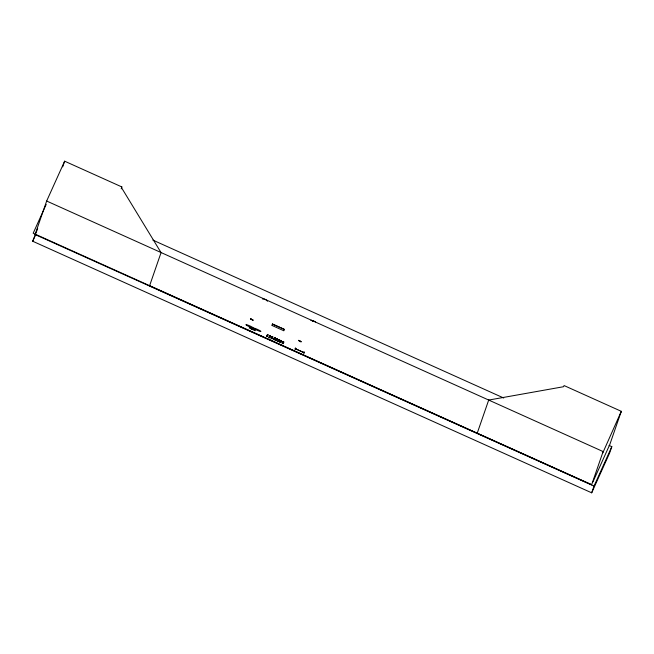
<?xml version="1.0" encoding="UTF-8"?>
<svg xmlns="http://www.w3.org/2000/svg" width="654" height="654" viewBox="0 0 654 654"><rect width="100%" height="100%" fill="white"/><g stroke="black" fill="none" stroke-linecap="round" stroke-linejoin="round"><path stroke-width="0.98" d="M252.812 329.583L253.057 328.897M252.796 328.725L252.575 329.469L252.714 328.758M304.102 353.356L304.445 352.179M161.064 252.616L121.521 187.682L121.857 186.938L64.64 161.186L46.655 201.031L35.177 234.181M602.71 453.05L621.3 411.317L564.083 385.566L563.56 386.718L488.685 400.068M620.36 413.949L620.777 412.47M294.929 349.236L295.387 348.1M295.592 349.53L295.951 348.459L295.306 348.132M303.44 353.062L303.799 351.983L304.47 352.253M609.062 445.415L611.817 446.657L609.487 453.377L591.682 492.814L32.7 241.236L37.695 228.598M62.678 166.868L64.64 161.186M121.203 188.834L121.857 186.938M161.088 252.534L149.586 285.765L591.649 484.72L603.127 451.571L46.655 201.031M250.482 318.784L253.123 320.321L250.588 318.817M255.109 330.703L249.182 327.932M251.504 328.995L251.733 328.3M251.741 329.093L252.052 328.357L251.782 329.093M272.26 325.52L272.726 324.18L283.983 329.24L283.517 330.589M300.995 341.805L298.469 340.301L301.077 341.887M303.628 352.498L295.804 348.925L303.644 352.449M477.216 433.218L488.718 399.986M591.682 492.814L594.012 486.094L611.817 446.657M621.3 411.317L609.822 444.467L592.892 481.982M46.205 204.383L33.174 233.249L591.641 484.753M32.7 241.236L35.185 235.726M266.897 336.483L267.739 334.635L267.265 336.516M267.012 336.565L268.107 334.668L267.322 336.54M269.922 335.486L269.08 337.333M269.293 337.57L269.979 335.51M269.268 337.578L270.11 335.723M269.865 337.832L270.56 335.772M271.966 336.565L271.091 338.412L272.162 336.491M272.35 336.728L271.475 338.576L272.219 336.516M272.105 338.837L272.8 336.777M274.361 337.644L273.462 339.467L274.549 337.57M274.615 337.595L273.92 339.655M275.13 337.832L274.288 339.688M275.326 338.077L274.443 339.925L275.187 337.856M275.833 340.505L276.519 338.453M277.043 338.69L276.201 340.538M276.004 340.611L276.814 338.756M277.173 338.903L276.356 340.775L277.1 338.715M278.669 339.581L277.762 341.404L278.857 339.508M278.915 339.532L278.228 341.592M278.588 341.617L279.438 339.769L278.653 341.65M280.051 342.41L280.738 340.35M281.261 340.587L280.419 342.434M281.449 340.824L280.574 342.68L281.318 340.611M283.133 341.429C283.247 344.683 280.656 343.293 283.076 341.404M282.364 343.473L283.207 341.625M282.945 343.734C286.1 339.704 280.926 342.917 283.027 343.751M267.527 334.407L266.431 336.303L266.816 336.467M270.494 335.747L269.407 337.644L269.791 337.816M272.734 336.753L271.647 338.649L272.031 338.813M273.519 339.5L274.713 337.807M276.462 338.429L275.62 340.276M277.819 341.429L279.013 339.745M280.68 340.325L279.838 342.173M252.599 329.093L252.043 328.913M252.567 329.142L252.043 328.905M269.726 335.559L268.819 337.366M274.942 337.905L274.034 339.712M281.073 340.66L280.157 342.467M311.247 320.468L315.506 321.694M152.856 240.1L503.719 398.008M35.03 234.508L594.012 486.094M312.735 320.713L311.01 320.264L315.563 321.833M262.483 298.984A5.494 5.453 19.1 0 1 267.494 301.241M249.436 327.188L255.362 329.951L249.444 327.18M272.416 323.983L271.917 325.414L283.836 330.777L284.327 329.346L272.416 323.983M250.825 319.062L252.853 320.002L250.825 319.062M298.804 340.579L300.832 341.519L298.804 340.579M254.455 328.913A4.063 0.466 24.3 0 0 260.725 331.513A4.063 0.466 24.3 0 0 256.376 328.921A4.063 0.466 24.3 0 0 254.455 328.913M246.893 325.455A4.063 0.466 24.3 0 0 253.163 328.055A4.063 0.466 24.3 0 0 248.814 325.463A4.063 0.466 24.3 0 0 246.893 325.455"/></g></svg>
